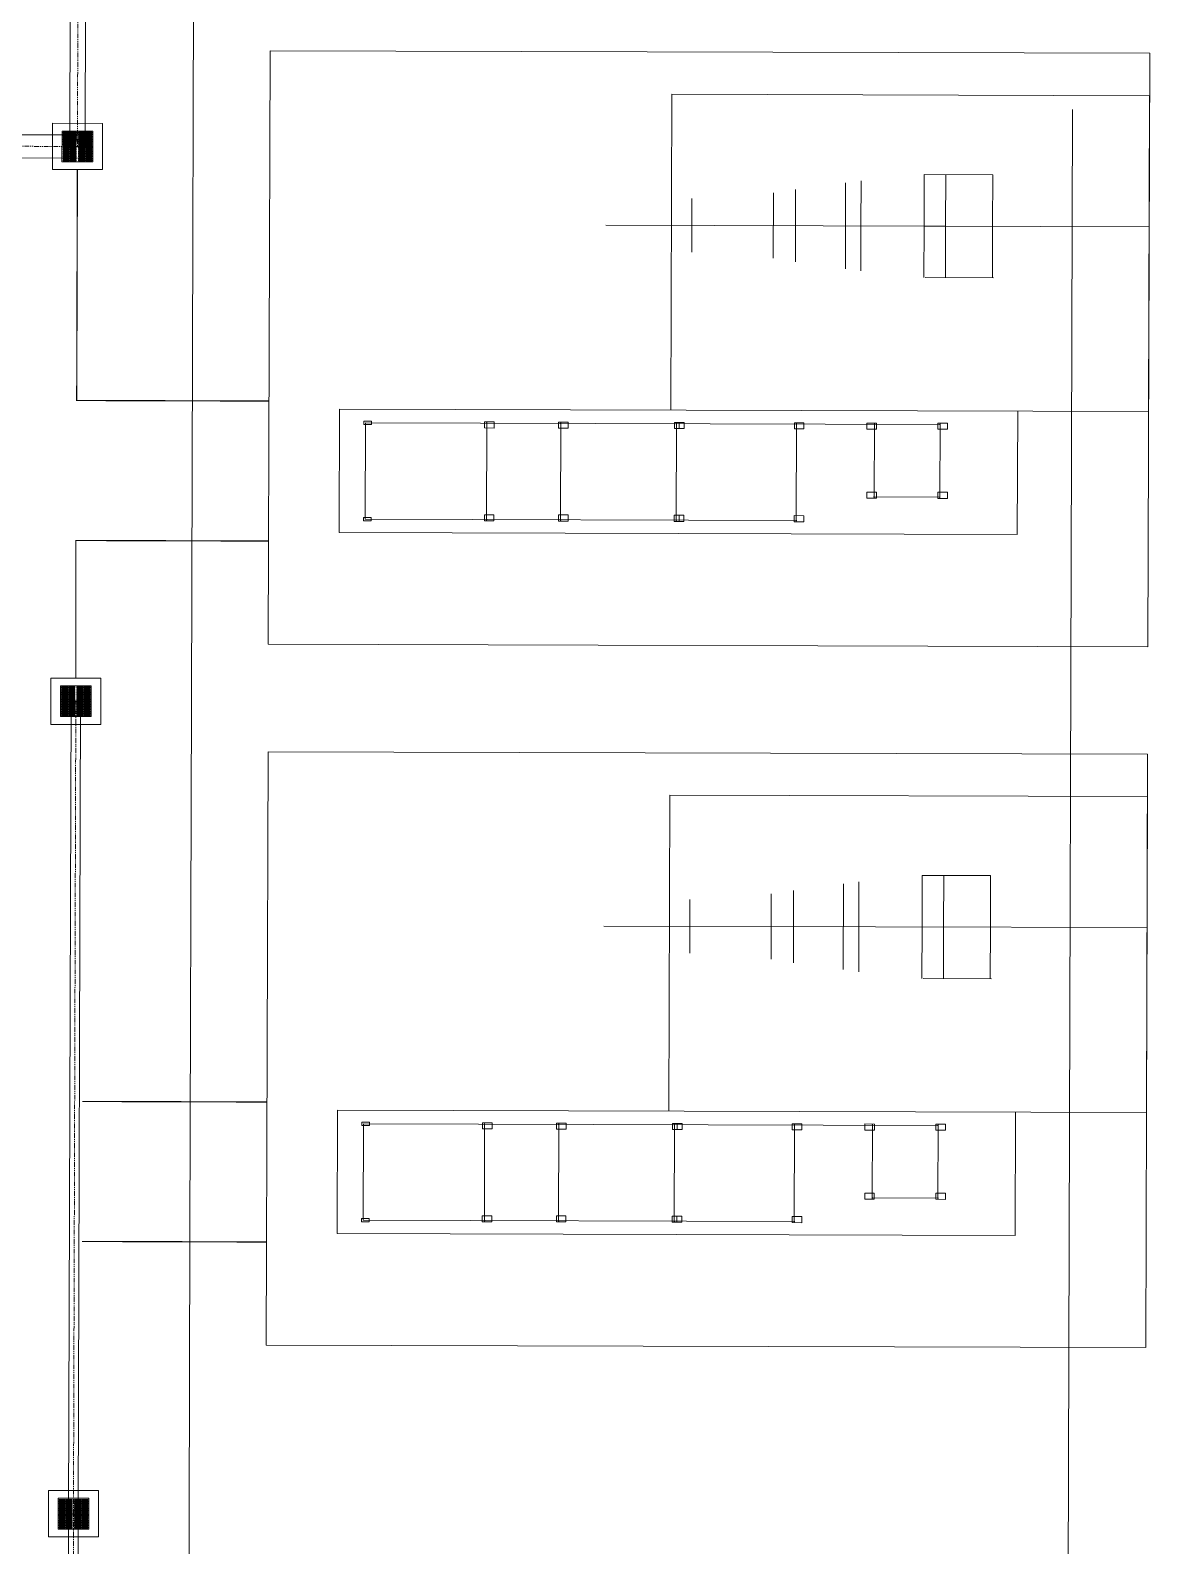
# Model space of a CAD drawing. Header units: feet. Extents: x 2383389 to 2386040, y 1992760 to 1995674.
# Drawn here: x 2384595.8 to 2384741.1, y 1993442.9 to 1993639.5 of the extents above; entities that cross this region are included whole.
import ezdxf

# ---------------------------------------------------------------- set-up
doc = ezdxf.new("R2010")
doc.units = ezdxf.units.FT
doc.header["$MEASUREMENT"] = 0
doc.linetypes.add('PHANTOM2', pattern=[1.25, 0.625, -0.125, 0.125, -0.125, 0.125, -0.125])
doc.layers.get('0').update_dxf_attribs({"lineweight": 15})
doc.layers.add('0 Construction Lines', color=8, linetype='Continuous', transparency=0.5)
doc.layers.add('0 Feature Lines', color=90, linetype='Continuous')
doc.layers.add('CJ-TOPO-PIPE', color=11, linetype='PHANTOM2')
for name, color, linetype, lineweight, true_color in [('C-PRKG-CONC', 1, 'Continuous', 0, 0xff0000), ('C-STRM-PIPE', 7, 'Continuous', 0, 0x00cc33), ('C-STRM-PIPE-PH2', 7, 'Continuous', 0, 0x00cc33), ('C-STRM-STRC', 7, 'Continuous', 0, 0x00cc33)]:
    doc.layers.add(name, color=color, linetype=linetype, lineweight=lineweight, true_color=true_color)

msp = doc.modelspace()

# ---------------------------------------------------------------- linework, layer by layer
at = {"lineweight": 5}
for p, q in [((2384711.80969, 1993614.09887), (2384711.8292, 1993620.78584)), ((2384720.70816, 1993620.75994), (2384711.8292, 1993620.78584)), ((2384714.60568, 1993614.09071), (2384714.62519, 1993620.77768)), ((2384720.68866, 1993614.07297), (2384720.70816, 1993620.75994)), ((2384695.13644, 1993618.83452), (2384695.10909, 1993609.46056)), ((2384701.61796, 1993619.69062), (2384701.58551, 1993608.56667)), ((2384703.60173, 1993614.12281), (2384703.61877, 1993619.96578)), ((2384681.66582, 1993614.18679), (2384681.67603, 1993617.68678)), ((2384692.24516, 1993618.39995), (2384692.2204, 1993609.91199)), ((2384741.02157, 1993614.01366), (2384670.5008, 1993614.21936)), ((2384681.66582, 1993614.18679), (2384681.65561, 1993610.68681)), ((2384703.60173, 1993614.12281), (2384703.58469, 1993608.27983)), ((2384714.60568, 1993614.09071), (2384711.80969, 1993614.09887)), ((2384639.2791, 1993576.06027), (2384639.31556, 1993588.56021)), ((2384713.88224, 1993588.34271), (2384639.31556, 1993588.56021)), ((2384655.00303, 1993576.0144), (2384655.03949, 1993588.51435)), ((2384664.61299, 1993575.98637), (2384664.64945, 1993588.48632)), ((2384679.67939, 1993588.44248), (2384679.64293, 1993575.94253)), ((2384680.03058, 1993587.82145), (2384680.03287, 1993588.60745)), ((2384695.20486, 1993575.89714), (2384695.24132, 1993588.39709)), ((2384705.33881, 1993578.95159), (2384705.36628, 1993588.36755)), ((2384713.88224, 1993588.34271), (2384713.85478, 1993578.92675)), ((2384705.33881, 1993578.95159), (2384713.85478, 1993578.92675)), ((2384695.20486, 1993575.89714), (2384639.2791, 1993576.06027)), ((2384679.99973, 1993576.56149), (2384679.99744, 1993575.7755)), ((2384701.35265, 1993528.73267, 0.22667), (2384701.3202, 1993517.60872, 0.22667)), ((2384703.33642, 1993523.16486, 0.22667), (2384703.35346, 1993529.00784, 0.22667)), ((2384711.54438, 1993523.14092, 0.22667), (2384711.56389, 1993529.82789, 0.22667)), ((2384720.44285, 1993529.80199, 0.22667), (2384711.56389, 1993529.82789, 0.22667)), ((2384714.34037, 1993523.13277, 0.22667), (2384714.35988, 1993529.81974, 0.22667)), ((2384720.42334, 1993523.11502, 0.22667), (2384720.44285, 1993529.80199, 0.22667)), ((2384681.40051, 1993523.22885, 0.22667), (2384681.41072, 1993526.72883, 0.22667)), ((2384691.97984, 1993527.44201, 0.22667), (2384691.95509, 1993518.95404, 0.22667)), ((2384694.87112, 1993527.87657, 0.22667), (2384694.84378, 1993518.50261, 0.22667)), ((2384740.75626, 1993523.05571, 0.22667), (2384670.23549, 1993523.26141, 0.22667)), ((2384681.40051, 1993523.22885, 0.22667), (2384681.3903, 1993519.72886, 0.22667)), ((2384703.33642, 1993523.16486, 0.22667), (2384703.31937, 1993517.32189, 0.22667)), ((2384714.34037, 1993523.13277, 0.22667), (2384711.54438, 1993523.14092, 0.22667)), ((2384639.01379, 1993485.10232, 0.22667), (2384639.05025, 1993497.60227, 0.22667)), ((2384713.61693, 1993497.38477, 0.22667), (2384639.05025, 1993497.60227, 0.22667)), ((2384654.73772, 1993485.05646, 0.22667), (2384654.77418, 1993497.5564, 0.22667)), ((2384664.34768, 1993485.02842, 0.22667), (2384664.38414, 1993497.52837, 0.22667)), ((2384679.41408, 1993497.48453, 0.22667), (2384679.37762, 1993484.98458, 0.22667)), ((2384679.76527, 1993496.8635, 0.22667), (2384679.76756, 1993497.6495, 0.22667)), ((2384694.93955, 1993484.93919, 0.22667), (2384694.97601, 1993497.43914, 0.22667)), ((2384705.0735, 1993487.99365, 0.22667), (2384705.10097, 1993497.40961, 0.22667)), ((2384713.61693, 1993497.38477, 0.22667), (2384713.58947, 1993487.96881, 0.22667)), ((2384705.0735, 1993487.99365, 0.22667), (2384713.58947, 1993487.96881, 0.22667)), ((2384694.93955, 1993484.93919, 0.22667), (2384639.01379, 1993485.10232, 0.22667)), ((2384679.73442, 1993485.60355, 0.22667), (2384679.73213, 1993484.81755, 0.22667))]:
    msp.add_line(p, q, dxfattribs=at)
at = {"color": 0, "lineweight": 5}
for p, q in [((2384711.80969, 1993614.09887), (2384711.79019, 1993607.4119)), ((2384714.60568, 1993614.09071), (2384714.58618, 1993607.40374)), ((2384720.68866, 1993614.07297), (2384720.66915, 1993607.386)), ((2384720.83482, 1993607.38551), (2384711.95585, 1993607.41141)), ((2384711.54438, 1993523.14092, 0.22667), (2384711.52488, 1993516.45395, 0.22667)), ((2384714.34037, 1993523.13277, 0.22667), (2384714.32087, 1993516.44579, 0.22667)), ((2384720.42334, 1993523.11502, 0.22667), (2384720.40384, 1993516.42805, 0.22667)), ((2384720.5695, 1993516.42757, 0.22667), (2384711.69054, 1993516.45347, 0.22667))]:
    msp.add_line(p, q, dxfattribs=at)
at = {"color": 150, "lineweight": 5}
for points in [[(2384740.8626, 1993559.51389), (2384626.69609, 1993559.8469), (2384626.92068, 1993636.84657), (2384741.0872, 1993636.51356)], [(2384640.08395, 1993588.34997), (2384639.08395, 1993588.35289), (2384639.08515, 1993588.76389), (2384640.08515, 1993588.76097)], [(2384656.01568, 1993587.8915), (2384654.76568, 1993587.89514), (2384654.76798, 1993588.68114), (2384656.01797, 1993588.6775)], [(2384665.62564, 1993587.86347), (2384664.37564, 1993587.86711), (2384664.37794, 1993588.65311), (2384665.62793, 1993588.64946)], [(2384680.65557, 1993587.81963), (2384679.40558, 1993587.82327), (2384679.40787, 1993588.60927), (2384680.65787, 1993588.60562)], [(2384696.21751, 1993587.77424), (2384694.96751, 1993587.77788), (2384694.96981, 1993588.56388), (2384696.2198, 1993588.56023)], [(2384705.63447, 1993587.74677), (2384704.38447, 1993587.75041), (2384704.38677, 1993588.53641), (2384705.63676, 1993588.53276)], [(2384714.85843, 1993587.71986), (2384713.60843, 1993587.72351), (2384713.61073, 1993588.50951), (2384714.86072, 1993588.50586)], [(2384704.36263, 1993579.57444), (2384705.61262, 1993579.5708), (2384705.61033, 1993578.7848), (2384704.36033, 1993578.78845)], [(2384713.58659, 1993579.54754), (2384714.83658, 1993579.54389), (2384714.83429, 1993578.75789), (2384713.58429, 1993578.76154)], [(2384640.04749, 1993575.85002), (2384639.04749, 1993575.85294), (2384639.04869, 1993576.26394), (2384640.04869, 1993576.26102)], [(2384654.73484, 1993576.63519), (2384655.98484, 1993576.63154), (2384655.98254, 1993575.84554), (2384654.73255, 1993575.84919)], [(2384664.3448, 1993576.60716), (2384665.5948, 1993576.60351), (2384665.5925, 1993575.81751), (2384664.34251, 1993575.82116)], [(2384679.37474, 1993576.56332), (2384680.62473, 1993576.55967), (2384680.62244, 1993575.77367), (2384679.37244, 1993575.77732)], [(2384694.93667, 1993576.51792), (2384696.18666, 1993576.51428), (2384696.18437, 1993575.72828), (2384694.93438, 1993575.73193)]]:
    msp.add_lwpolyline(points, close=True, dxfattribs=at)
for points in [[(2384654.99938, 1993588.47447), (2384654.99961, 1993588.55447), (2384655.07961, 1993588.55423)], [(2384664.60933, 1993588.44643), (2384664.60957, 1993588.52643), (2384664.68957, 1993588.5262)], [(2384679.63927, 1993588.40259), (2384679.6395, 1993588.48259), (2384679.7195, 1993588.48236)], [(2384695.2012, 1993588.3572), (2384695.20144, 1993588.4372), (2384695.28144, 1993588.43697)], [(2384705.32616, 1993588.32767), (2384705.3264, 1993588.40767), (2384705.40639, 1993588.40744)], [(2384713.84213, 1993588.30283), (2384713.84236, 1993588.38283), (2384713.92236, 1993588.3826)], [(2384705.3787, 1993578.91148), (2384705.2987, 1993578.91171), (2384705.29893, 1993578.99171)], [(2384713.89466, 1993578.88664), (2384713.81466, 1993578.88687), (2384713.81489, 1993578.96687)], [(2384654.96315, 1993576.05452), (2384655.04315, 1993576.05428), (2384655.04291, 1993575.97429), (2384654.96292, 1993575.97452)], [(2384664.57311, 1993576.02649), (2384664.65311, 1993576.02625), (2384664.65287, 1993575.94625), (2384664.57287, 1993575.94649)], [(2384679.60304, 1993575.98265), (2384679.68304, 1993575.98241), (2384679.68281, 1993575.90241), (2384679.60281, 1993575.90265)], [(2384695.16498, 1993575.93726), (2384695.24498, 1993575.93702), (2384695.24474, 1993575.85702), (2384695.16474, 1993575.85726)]]:
    msp.add_lwpolyline(points, dxfattribs=at)
at = {"color": 150, "lineweight": 5, "elevation": 0.22667}
for points in [[(2384740.59729, 1993468.55595), (2384626.43078, 1993468.88895), (2384626.65537, 1993545.88863), (2384740.82189, 1993545.55562)], [(2384639.81864, 1993497.39202), (2384638.81864, 1993497.39494), (2384638.81984, 1993497.80594), (2384639.81984, 1993497.80302)], [(2384655.75037, 1993496.93355), (2384654.50037, 1993496.9372), (2384654.50267, 1993497.72319), (2384655.75266, 1993497.71955)], [(2384665.36033, 1993496.90552), (2384664.11033, 1993496.90917), (2384664.11263, 1993497.69516), (2384665.36262, 1993497.69152)], [(2384680.39026, 1993496.86168), (2384679.14027, 1993496.86533), (2384679.14256, 1993497.65132), (2384680.39256, 1993497.64768)], [(2384695.9522, 1993496.81629), (2384694.7022, 1993496.81994), (2384694.70449, 1993497.60593), (2384695.95449, 1993497.60229)], [(2384705.36916, 1993496.78882), (2384704.11916, 1993496.79247), (2384704.12145, 1993497.57846), (2384705.37145, 1993497.57482)], [(2384714.59312, 1993496.76192), (2384713.34312, 1993496.76556), (2384713.34542, 1993497.55156), (2384714.59541, 1993497.54791)], [(2384704.09731, 1993488.6165), (2384705.34731, 1993488.61285), (2384705.34502, 1993487.82685), (2384704.09502, 1993487.8305)], [(2384713.32127, 1993488.58959), (2384714.57127, 1993488.58595), (2384714.56898, 1993487.79995), (2384713.31898, 1993487.80359)], [(2384639.78218, 1993484.89208), (2384638.78218, 1993484.89499), (2384638.78338, 1993485.30599), (2384639.78338, 1993485.30308)], [(2384654.46953, 1993485.67724), (2384655.71952, 1993485.67359), (2384655.71723, 1993484.8876), (2384654.46724, 1993484.89124)], [(2384664.07949, 1993485.64921), (2384665.32948, 1993485.64556), (2384665.32719, 1993484.85957), (2384664.0772, 1993484.86321)], [(2384679.10942, 1993485.60537), (2384680.35942, 1993485.60172), (2384680.35713, 1993484.81573), (2384679.10713, 1993484.81937)], [(2384694.67136, 1993485.55998), (2384695.92135, 1993485.55633), (2384695.91906, 1993484.77033), (2384694.66907, 1993484.77398)]]:
    msp.add_lwpolyline(points, close=True, dxfattribs=at)
for points in [[(2384654.81406, 1993497.51629), (2384654.73406, 1993497.51652), (2384654.7343, 1993497.59652), (2384654.8143, 1993497.59629)], [(2384664.42402, 1993497.48825), (2384664.34402, 1993497.48849), (2384664.34426, 1993497.56849), (2384664.42426, 1993497.56825)], [(2384679.45396, 1993497.44441), (2384679.37396, 1993497.44465), (2384679.37419, 1993497.52465), (2384679.45419, 1993497.52441)], [(2384695.01589, 1993497.39902), (2384694.93589, 1993497.39926), (2384694.93613, 1993497.47926), (2384695.01613, 1993497.47902)], [(2384705.06085, 1993497.36972), (2384705.06108, 1993497.44972), (2384705.14108, 1993497.44949)], [(2384713.65681, 1993497.34465), (2384713.57681, 1993497.34488), (2384713.57705, 1993497.42488), (2384713.65705, 1993497.42465)], [(2384705.11362, 1993488.03353), (2384705.11338, 1993487.95353), (2384705.03338, 1993487.95376)], [(2384713.62958, 1993488.00869), (2384713.62935, 1993487.92869), (2384713.54935, 1993487.92892)], [(2384654.77784, 1993485.09634), (2384654.7776, 1993485.01634), (2384654.6976, 1993485.01657)], [(2384664.3878, 1993485.06831), (2384664.38756, 1993484.98831), (2384664.30756, 1993484.98854)], [(2384679.41773, 1993485.02447), (2384679.4175, 1993484.94447), (2384679.3375, 1993484.9447)], [(2384694.97967, 1993484.97908), (2384694.97943, 1993484.89908), (2384694.89943, 1993484.89931)]]:
    msp.add_lwpolyline(points, dxfattribs=at)
at = {"layer": '0 Construction Lines', "color": 6, "lineweight": 5, "transparency": 33554687}
msp.add_line((2384731.06583, 1993629.20068, -0.03848), (2384728.96872, 1992910.24034, 1.78684), dxfattribs=at)
at = {"layer": '0 Feature Lines', "lineweight": 5}
for p, q in [((2384635.95201, 1993590.32003), (2384740.95157, 1993590.01376)), ((2384635.6867, 1993499.36209, 0.22667), (2384740.68625, 1993499.05582, 0.22667))]:
    msp.add_line(p, q, dxfattribs=at)
for points in [[(2384678.95183, 1993590.19461), (2384679.07142, 1993631.19443), (2384741.07116, 1993631.01359), (2384740.95157, 1993590.01376)], [(2384723.95164, 1993590.06335), (2384723.90497, 1993574.06342), (2384635.90534, 1993574.3201), (2384635.95201, 1993590.32003)]]:
    msp.add_lwpolyline(points, dxfattribs=at)
at = {"layer": '0 Feature Lines', "lineweight": 5, "elevation": 0.22667}
for points in [[(2384678.68652, 1993499.23666), (2384678.80611, 1993540.23649), (2384740.80584, 1993540.05564), (2384740.68625, 1993499.05582)], [(2384723.68633, 1993499.1054), (2384723.63966, 1993483.10547), (2384635.64003, 1993483.36215), (2384635.6867, 1993499.36209)]]:
    msp.add_lwpolyline(points, dxfattribs=at)
at = {"layer": 'C-PRKG-CONC', "elevation": 280.58}
msp.add_lwpolyline([(2384615.56782, 1993159.33564), (2384615.6561, 1993189.59938), (2384615.83229, 1993250.00593), (2384615.92134, 1993280.53389), (2384616.09894, 1993341.42008), (2384616.18672, 1993371.5159), (2384616.40509, 1993446.37869), (2384616.51299, 1993483.37088), (2384616.71465, 1993552.50856), (2384616.802, 1993582.45481), (2384617.02375, 1993658.47852)], dxfattribs=at)
at = {"layer": 'C-STRM-PIPE', "color": 102, "linetype": 'Continuous', "lineweight": 0, "true_color": 0x00cc33}
for p, q in [((2384601.39377, 1993785.35497), (2384600.92436, 1993624.4283)), ((2384603.39376, 1993785.34914), (2384602.92436, 1993624.42247)), ((2384601.92874, 1993625.92538), (2384386.92965, 1993626.5525)), ((2384601.91999, 1993622.92539), (2384386.9209, 1993623.55251)), ((2384601.08938, 1993552.43923), (2384600.78185, 1993447.00436)), ((2384602.33938, 1993552.43559), (2384602.03184, 1993447.00071)), ((2384600.78185, 1993447.00436), (2384600.4743, 1993341.56887)), ((2384602.03184, 1993447.00071), (2384601.7243, 1993341.56522))]:
    msp.add_line(p, q, dxfattribs=at)
at = {"layer": 'C-STRM-PIPE', "const_width": 0.1524, "flags": 128}
msp.add_lwpolyline([(2384602.5099, 1993482.33324), (2384626.48912, 1993482.26329)], dxfattribs=at)
at = {"layer": 'C-STRM-PIPE-PH2', "const_width": 0.1524, "flags": 128}
for points in [[(2384601.91561, 1993621.4254), (2384601.82821, 1993591.46069), (2384626.80742, 1993591.38783)], [(2384626.75443, 1993573.22124), (2384601.71438, 1993573.29428), (2384601.71438, 1993555.43741)], [(2384602.56289, 1993500.49983), (2384626.54211, 1993500.42988)]]:
    msp.add_lwpolyline(points, dxfattribs=at)
at = {"layer": 'C-STRM-STRC'}
for points in [[(2384605.1831, 1993627.41589, 0), (2384605.1656, 1993621.41592, 0), (2384598.66562, 1993621.43488, 0), (2384598.68313, 1993627.43485, 0), (2384605.1831, 1993627.41589, 0)], [(2384603.93019, 1993626.41954, 0), (2384603.91852, 1993622.41956, 0), (2384599.91854, 1993622.43123, 0), (2384599.9302, 1993626.43121, 0), (2384603.93019, 1993626.41954, 0)], [(2384600.07223, 1993624.7053, 0), (2384600.07186, 1993624.57785, 0), (2384600.88558, 1993624.57547, 0), (2384600.88595, 1993624.70292, 0), (2384600.07223, 1993624.7053, 0)], [(2384600.07289, 1993624.93079, 0), (2384600.07251, 1993624.80334, 0), (2384600.88624, 1993624.80096, 0), (2384600.88661, 1993624.92841, 0), (2384600.07289, 1993624.93079, 0)], [(2384600.07354, 1993625.15628, 0), (2384600.07317, 1993625.02883, 0), (2384600.88689, 1993625.02645, 0), (2384600.88727, 1993625.1539, 0), (2384600.07354, 1993625.15628, 0)], [(2384600.0742, 1993625.38177, 0), (2384600.07383, 1993625.25431, 0), (2384600.88755, 1993625.25194, 0), (2384600.88792, 1993625.37939, 0), (2384600.0742, 1993625.38177, 0)], [(2384600.07486, 1993625.60725, 0), (2384600.07449, 1993625.4798, 0), (2384600.88821, 1993625.47743, 0), (2384600.88858, 1993625.60488, 0), (2384600.07486, 1993625.60725, 0)], [(2384600.07552, 1993625.83274, 0), (2384600.07514, 1993625.70529, 0), (2384600.88887, 1993625.70292, 0), (2384600.88924, 1993625.83037, 0), (2384600.07552, 1993625.83274, 0)], [(2384600.07617, 1993626.05823, 0), (2384600.0758, 1993625.93078, 0), (2384600.88952, 1993625.92841, 0), (2384600.8899, 1993626.05586, 0), (2384600.07617, 1993626.05823, 0)], [(2384600.07683, 1993626.28372, 0), (2384600.07646, 1993626.15627, 0), (2384600.89018, 1993626.1539, 0), (2384600.89055, 1993626.28135, 0), (2384600.07683, 1993626.28372, 0)], [(2384600.96438, 1993624.7027, 0), (2384600.96401, 1993624.57524, 0), (2384601.77773, 1993624.57287, 0), (2384601.7781, 1993624.70032, 0), (2384600.96438, 1993624.7027, 0)], [(2384600.96504, 1993624.92818, 0), (2384600.96467, 1993624.80073, 0), (2384601.77839, 1993624.79836, 0), (2384601.77876, 1993624.92581, 0), (2384600.96504, 1993624.92818, 0)], [(2384600.9657, 1993625.15367, 0), (2384600.96532, 1993625.02622, 0), (2384601.77905, 1993625.02385, 0), (2384601.77942, 1993625.1513, 0), (2384600.9657, 1993625.15367, 0)], [(2384600.96635, 1993625.37916, 0), (2384600.96598, 1993625.25171, 0), (2384601.7797, 1993625.24934, 0), (2384601.78008, 1993625.37679, 0), (2384600.96635, 1993625.37916, 0)], [(2384600.96701, 1993625.60465, 0), (2384600.96664, 1993625.4772, 0), (2384601.78036, 1993625.47483, 0), (2384601.78073, 1993625.60228, 0), (2384600.96701, 1993625.60465, 0)], [(2384600.96767, 1993625.83014, 0), (2384600.9673, 1993625.70269, 0), (2384601.78102, 1993625.70032, 0), (2384601.78139, 1993625.82777, 0), (2384600.96767, 1993625.83014, 0)], [(2384600.96833, 1993626.05563, 0), (2384600.96796, 1993625.92818, 0), (2384601.78168, 1993625.92581, 0), (2384601.78205, 1993626.05326, 0), (2384600.96833, 1993626.05563, 0)], [(2384600.96899, 1993626.28112, 0), (2384600.96861, 1993626.15367, 0), (2384601.78234, 1993626.1513, 0), (2384601.78271, 1993626.27875, 0), (2384600.96899, 1993626.28112, 0)], [(2384602.07222, 1993624.69946, 0), (2384602.07185, 1993624.57201, 0), (2384602.88557, 1993624.56964, 0), (2384602.88594, 1993624.69709, 0), (2384602.07222, 1993624.69946, 0)], [(2384602.07288, 1993624.92495, 0), (2384602.07251, 1993624.7975, 0), (2384602.88623, 1993624.79513, 0), (2384602.8866, 1993624.92258, 0), (2384602.07288, 1993624.92495, 0)], [(2384602.07354, 1993625.15044, 0), (2384602.07316, 1993625.02299, 0), (2384602.88689, 1993625.02062, 0), (2384602.88726, 1993625.14807, 0), (2384602.07354, 1993625.15044, 0)], [(2384602.07419, 1993625.37593, 0), (2384602.07382, 1993625.24848, 0), (2384602.88754, 1993625.24611, 0), (2384602.88791, 1993625.37356, 0), (2384602.07419, 1993625.37593, 0)], [(2384602.07485, 1993625.60142, 0), (2384602.07448, 1993625.47397, 0), (2384602.8882, 1993625.4716, 0), (2384602.88857, 1993625.59905, 0), (2384602.07485, 1993625.60142, 0)], [(2384602.07551, 1993625.82691, 0), (2384602.07514, 1993625.69946, 0), (2384602.88886, 1993625.69709, 0), (2384602.88923, 1993625.82454, 0), (2384602.07551, 1993625.82691, 0)], [(2384602.07617, 1993626.0524, 0), (2384602.07579, 1993625.92495, 0), (2384602.88952, 1993625.92258, 0), (2384602.88989, 1993626.05003, 0), (2384602.07617, 1993626.0524, 0)], [(2384602.07682, 1993626.27789, 0), (2384602.07645, 1993626.15044, 0), (2384602.89017, 1993626.14806, 0), (2384602.89055, 1993626.27552, 0), (2384602.07682, 1993626.27789, 0)], [(2384602.96437, 1993624.69686, 0), (2384602.964, 1993624.56941, 0), (2384603.77772, 1993624.56704, 0), (2384603.77809, 1993624.69449, 0), (2384602.96437, 1993624.69686, 0)], [(2384602.96503, 1993624.92235, 0), (2384602.96466, 1993624.7949, 0), (2384603.77838, 1993624.79253, 0), (2384603.77875, 1993624.91998, 0), (2384602.96503, 1993624.92235, 0)], [(2384602.96569, 1993625.14784, 0), (2384602.96532, 1993625.02039, 0), (2384603.77904, 1993625.01802, 0), (2384603.77941, 1993625.14547, 0), (2384602.96569, 1993625.14784, 0)], [(2384602.96635, 1993625.37333, 0), (2384602.96597, 1993625.24588, 0), (2384603.7797, 1993625.24351, 0), (2384603.78007, 1993625.37096, 0), (2384602.96635, 1993625.37333, 0)], [(2384602.967, 1993625.59882, 0), (2384602.96663, 1993625.47137, 0), (2384603.78035, 1993625.46899, 0), (2384603.78073, 1993625.59645, 0), (2384602.967, 1993625.59882, 0)], [(2384602.96766, 1993625.82431, 0), (2384602.96729, 1993625.69686, 0), (2384603.78101, 1993625.69448, 0), (2384603.78138, 1993625.82193, 0), (2384602.96766, 1993625.82431, 0)], [(2384602.96832, 1993626.0498, 0), (2384602.96795, 1993625.92235, 0), (2384603.78167, 1993625.91997, 0), (2384603.78204, 1993626.04742, 0), (2384602.96832, 1993626.0498, 0)], [(2384602.96898, 1993626.27529, 0), (2384602.9686, 1993626.14784, 0), (2384603.78233, 1993626.14546, 0), (2384603.7827, 1993626.27291, 0), (2384602.96898, 1993626.27529, 0)], [(2384600.06639, 1993622.70531, 0), (2384600.06602, 1993622.57786, 0), (2384600.87974, 1993622.57548, 0), (2384600.88012, 1993622.70293, 0), (2384600.06639, 1993622.70531, 0)], [(2384600.06705, 1993622.9308, 0), (2384600.06668, 1993622.80334, 0), (2384600.8804, 1993622.80097, 0), (2384600.88077, 1993622.92842, 0), (2384600.06705, 1993622.9308, 0)], [(2384600.06771, 1993623.15628, 0), (2384600.06734, 1993623.02883, 0), (2384600.88106, 1993623.02646, 0), (2384600.88143, 1993623.15391, 0), (2384600.06771, 1993623.15628, 0)], [(2384600.06837, 1993623.38177, 0), (2384600.068, 1993623.25432, 0), (2384600.88172, 1993623.25195, 0), (2384600.88209, 1993623.3794, 0), (2384600.06837, 1993623.38177, 0)], [(2384600.06903, 1993623.60726, 0), (2384600.06865, 1993623.47981, 0), (2384600.88238, 1993623.47744, 0), (2384600.88275, 1993623.60489, 0), (2384600.06903, 1993623.60726, 0)], [(2384600.06968, 1993623.83275, 0), (2384600.06931, 1993623.7053, 0), (2384600.88303, 1993623.70293, 0), (2384600.88341, 1993623.83038, 0), (2384600.06968, 1993623.83275, 0)], [(2384600.07034, 1993624.05824, 0), (2384600.06997, 1993623.93079, 0), (2384600.88369, 1993623.92842, 0), (2384600.88406, 1993624.05587, 0), (2384600.07034, 1993624.05824, 0)], [(2384600.071, 1993624.28373, 0), (2384600.07063, 1993624.15628, 0), (2384600.88435, 1993624.15391, 0), (2384600.88472, 1993624.28136, 0), (2384600.071, 1993624.28373, 0)], [(2384600.07157, 1993624.47981, 0), (2384600.0712, 1993624.35236, 0), (2384600.88492, 1993624.34998, 0), (2384600.88529, 1993624.47743, 0), (2384600.07157, 1993624.47981, 0)], [(2384600.95855, 1993622.7027, 0), (2384600.95818, 1993622.57525, 0), (2384601.7719, 1993622.57288, 0), (2384601.77227, 1993622.70033, 0), (2384600.95855, 1993622.7027, 0)], [(2384600.95921, 1993622.92819, 0), (2384600.95883, 1993622.80074, 0), (2384601.77256, 1993622.79837, 0), (2384601.77293, 1993622.92582, 0), (2384600.95921, 1993622.92819, 0)], [(2384600.95986, 1993623.15368, 0), (2384600.95949, 1993623.02623, 0), (2384601.77321, 1993623.02386, 0), (2384601.77358, 1993623.15131, 0), (2384600.95986, 1993623.15368, 0)], [(2384600.96052, 1993623.37917, 0), (2384600.96015, 1993623.25172, 0), (2384601.77387, 1993623.24935, 0), (2384601.77424, 1993623.3768, 0), (2384600.96052, 1993623.37917, 0)], [(2384600.96118, 1993623.60466, 0), (2384600.96081, 1993623.47721, 0), (2384601.77453, 1993623.47484, 0), (2384601.7749, 1993623.60229, 0), (2384600.96118, 1993623.60466, 0)], [(2384600.96184, 1993623.83015, 0), (2384600.96146, 1993623.7027, 0), (2384601.77519, 1993623.70033, 0), (2384601.77556, 1993623.82778, 0), (2384600.96184, 1993623.83015, 0)], [(2384600.96249, 1993624.05564, 0), (2384600.96212, 1993623.92819, 0), (2384601.77584, 1993623.92582, 0), (2384601.77622, 1993624.05327, 0), (2384600.96249, 1993624.05564, 0)], [(2384600.96315, 1993624.28113, 0), (2384600.96278, 1993624.15368, 0), (2384601.7765, 1993624.1513, 0), (2384601.77687, 1993624.27875, 0), (2384600.96315, 1993624.28113, 0)], [(2384600.96372, 1993624.47721, 0), (2384600.96335, 1993624.34976, 0), (2384601.77707, 1993624.34738, 0), (2384601.77745, 1993624.47483, 0), (2384600.96372, 1993624.47721, 0)], [(2384602.06639, 1993622.69947, 0), (2384602.06601, 1993622.57202, 0), (2384602.87974, 1993622.56965, 0), (2384602.88011, 1993622.6971, 0), (2384602.06639, 1993622.69947, 0)], [(2384602.06704, 1993622.92496, 0), (2384602.06667, 1993622.79751, 0), (2384602.88039, 1993622.79514, 0), (2384602.88077, 1993622.92259, 0), (2384602.06704, 1993622.92496, 0)], [(2384602.0677, 1993623.15045, 0), (2384602.06733, 1993623.023, 0), (2384602.88105, 1993623.02063, 0), (2384602.88142, 1993623.14808, 0), (2384602.0677, 1993623.15045, 0)], [(2384602.06836, 1993623.37594, 0), (2384602.06799, 1993623.24849, 0), (2384602.88171, 1993623.24612, 0), (2384602.88208, 1993623.37357, 0), (2384602.06836, 1993623.37594, 0)], [(2384602.06902, 1993623.60143, 0), (2384602.06865, 1993623.47398, 0), (2384602.88237, 1993623.47161, 0), (2384602.88274, 1993623.59906, 0), (2384602.06902, 1993623.60143, 0)], [(2384602.06967, 1993623.82692, 0), (2384602.0693, 1993623.69947, 0), (2384602.88302, 1993623.69709, 0), (2384602.8834, 1993623.82455, 0), (2384602.06967, 1993623.82692, 0)], [(2384602.07033, 1993624.05241, 0), (2384602.06996, 1993623.92496, 0), (2384602.88368, 1993623.92258, 0), (2384602.88405, 1993624.05003, 0), (2384602.07033, 1993624.05241, 0)], [(2384602.07099, 1993624.2779, 0), (2384602.07062, 1993624.15045, 0), (2384602.88434, 1993624.14807, 0), (2384602.88471, 1993624.27552, 0), (2384602.07099, 1993624.2779, 0)], [(2384602.07156, 1993624.47397, 0), (2384602.07119, 1993624.34652, 0), (2384602.88491, 1993624.34415, 0), (2384602.88528, 1993624.4716, 0), (2384602.07156, 1993624.47397, 0)], [(2384602.95854, 1993622.69687, 0), (2384602.95817, 1993622.56942, 0), (2384603.77189, 1993622.56705, 0), (2384603.77226, 1993622.6945, 0), (2384602.95854, 1993622.69687, 0)], [(2384602.9592, 1993622.92236, 0), (2384602.95882, 1993622.79491, 0), (2384603.77255, 1993622.79254, 0), (2384603.77292, 1993622.91999, 0), (2384602.9592, 1993622.92236, 0)], [(2384602.95985, 1993623.14785, 0), (2384602.95948, 1993623.0204, 0), (2384603.7732, 1993623.01802, 0), (2384603.77358, 1993623.14548, 0), (2384602.95985, 1993623.14785, 0)], [(2384602.96051, 1993623.37334, 0), (2384602.96014, 1993623.24589, 0), (2384603.77386, 1993623.24351, 0), (2384603.77423, 1993623.37096, 0), (2384602.96051, 1993623.37334, 0)], [(2384602.96117, 1993623.59883, 0), (2384602.9608, 1993623.47138, 0), (2384603.77452, 1993623.469, 0), (2384603.77489, 1993623.59645, 0), (2384602.96117, 1993623.59883, 0)], [(2384602.96183, 1993623.82432, 0), (2384602.96146, 1993623.69687, 0), (2384603.77518, 1993623.69449, 0), (2384603.77555, 1993623.82194, 0), (2384602.96183, 1993623.82432, 0)], [(2384602.96249, 1993624.04981, 0), (2384602.96211, 1993623.92236, 0), (2384603.77584, 1993623.91998, 0), (2384603.77621, 1993624.04743, 0), (2384602.96249, 1993624.04981, 0)], [(2384602.96314, 1993624.27529, 0), (2384602.96277, 1993624.14784, 0), (2384603.77649, 1993624.14547, 0), (2384603.77687, 1993624.27292, 0), (2384602.96314, 1993624.27529, 0)], [(2384602.96371, 1993624.47137, 0), (2384602.96334, 1993624.34392, 0), (2384603.77707, 1993624.34155, 0), (2384603.77744, 1993624.469, 0), (2384602.96371, 1993624.47137, 0)], [(2384604.96438, 1993555.43741, 0), (2384604.96438, 1993549.43741, 0), (2384598.46438, 1993549.43741, 0), (2384598.46438, 1993555.43741, 0), (2384604.96438, 1993555.43741, 0)], [(2384603.71438, 1993554.43741, 0), (2384603.71438, 1993550.43741, 0), (2384599.71438, 1993550.43741, 0), (2384599.71438, 1993554.43741, 0), (2384603.71438, 1993554.43741, 0)], [(2384599.86144, 1993554.29035, 0), (2384599.86144, 1993554.1629, 0), (2384600.67517, 1993554.1629, 0), (2384600.67517, 1993554.29035, 0), (2384599.86144, 1993554.29035, 0)], [(2384599.86144, 1993554.06486, 0), (2384599.86144, 1993553.93741, 0), (2384600.67517, 1993553.93741, 0), (2384600.67517, 1993554.06486, 0), (2384599.86144, 1993554.06486, 0)], [(2384599.86144, 1993553.83937, 0), (2384599.86144, 1993553.71192, 0), (2384600.67517, 1993553.71192, 0), (2384600.67517, 1993553.83937, 0), (2384599.86144, 1993553.83937, 0)], [(2384600.7536, 1993554.29035, 0), (2384600.7536, 1993554.1629, 0), (2384601.56732, 1993554.1629, 0), (2384601.56732, 1993554.29035, 0), (2384600.7536, 1993554.29035, 0)], [(2384600.7536, 1993554.06486, 0), (2384600.7536, 1993553.93741, 0), (2384601.56732, 1993553.93741, 0), (2384601.56732, 1993554.06486, 0), (2384600.7536, 1993554.06486, 0)], [(2384600.7536, 1993553.83937, 0), (2384600.7536, 1993553.71192, 0), (2384601.56732, 1993553.71192, 0), (2384601.56732, 1993553.83937, 0), (2384600.7536, 1993553.83937, 0)], [(2384601.86144, 1993554.29035, 0), (2384601.86144, 1993554.1629, 0), (2384602.67517, 1993554.1629, 0), (2384602.67517, 1993554.29035, 0), (2384601.86144, 1993554.29035, 0)], [(2384601.86144, 1993554.06486, 0), (2384601.86144, 1993553.93741, 0), (2384602.67517, 1993553.93741, 0), (2384602.67517, 1993554.06486, 0), (2384601.86144, 1993554.06486, 0)], [(2384601.86144, 1993553.83937, 0), (2384601.86144, 1993553.71192, 0), (2384602.67517, 1993553.71192, 0), (2384602.67517, 1993553.83937, 0), (2384601.86144, 1993553.83937, 0)], [(2384602.7536, 1993554.29035, 0), (2384602.7536, 1993554.1629, 0), (2384603.56732, 1993554.1629, 0), (2384603.56732, 1993554.29035, 0), (2384602.7536, 1993554.29035, 0)], [(2384602.7536, 1993554.06486, 0), (2384602.7536, 1993553.93741, 0), (2384603.56732, 1993553.93741, 0), (2384603.56732, 1993554.06486, 0), (2384602.7536, 1993554.06486, 0)], [(2384602.7536, 1993553.83937, 0), (2384602.7536, 1993553.71192, 0), (2384603.56732, 1993553.71192, 0), (2384603.56732, 1993553.83937, 0), (2384602.7536, 1993553.83937, 0)], [(2384599.86144, 1993553.61388, 0), (2384599.86144, 1993553.48643, 0), (2384600.67517, 1993553.48643, 0), (2384600.67517, 1993553.61388, 0), (2384599.86144, 1993553.61388, 0)], [(2384599.86144, 1993553.38839, 0), (2384599.86144, 1993553.26094, 0), (2384600.67517, 1993553.26094, 0), (2384600.67517, 1993553.38839, 0), (2384599.86144, 1993553.38839, 0)], [(2384599.86144, 1993553.1629, 0), (2384599.86144, 1993553.03545, 0), (2384600.67517, 1993553.03545, 0), (2384600.67517, 1993553.1629, 0), (2384599.86144, 1993553.1629, 0)], [(2384599.86144, 1993552.93741, 0), (2384599.86144, 1993552.80996, 0), (2384600.67517, 1993552.80996, 0), (2384600.67517, 1993552.93741, 0), (2384599.86144, 1993552.93741, 0)], [(2384599.86144, 1993552.71192, 0), (2384599.86144, 1993552.58447, 0), (2384600.67517, 1993552.58447, 0), (2384600.67517, 1993552.71192, 0), (2384599.86144, 1993552.71192, 0)], [(2384599.86144, 1993552.48643, 0), (2384599.86144, 1993552.35898, 0), (2384600.67517, 1993552.35898, 0), (2384600.67517, 1993552.48643, 0), (2384599.86144, 1993552.48643, 0)], [(2384599.86144, 1993552.29035, 0), (2384599.86144, 1993552.1629, 0), (2384600.67517, 1993552.1629, 0), (2384600.67517, 1993552.29035, 0), (2384599.86144, 1993552.29035, 0)], [(2384599.86144, 1993552.06486, 0), (2384599.86144, 1993551.93741, 0), (2384600.67517, 1993551.93741, 0), (2384600.67517, 1993552.06486, 0), (2384599.86144, 1993552.06486, 0)], [(2384599.86144, 1993551.83937, 0), (2384599.86144, 1993551.71192, 0), (2384600.67517, 1993551.71192, 0), (2384600.67517, 1993551.83937, 0), (2384599.86144, 1993551.83937, 0)], [(2384600.7536, 1993553.61388, 0), (2384600.7536, 1993553.48643, 0), (2384601.56732, 1993553.48643, 0), (2384601.56732, 1993553.61388, 0), (2384600.7536, 1993553.61388, 0)], [(2384600.7536, 1993553.38839, 0), (2384600.7536, 1993553.26094, 0), (2384601.56732, 1993553.26094, 0), (2384601.56732, 1993553.38839, 0), (2384600.7536, 1993553.38839, 0)], [(2384600.7536, 1993553.1629, 0), (2384600.7536, 1993553.03545, 0), (2384601.56732, 1993553.03545, 0), (2384601.56732, 1993553.1629, 0), (2384600.7536, 1993553.1629, 0)], [(2384600.7536, 1993552.93741, 0), (2384600.7536, 1993552.80996, 0), (2384601.56732, 1993552.80996, 0), (2384601.56732, 1993552.93741, 0), (2384600.7536, 1993552.93741, 0)], [(2384600.7536, 1993552.71192, 0), (2384600.7536, 1993552.58447, 0), (2384601.56732, 1993552.58447, 0), (2384601.56732, 1993552.71192, 0), (2384600.7536, 1993552.71192, 0)], [(2384600.7536, 1993552.48643, 0), (2384600.7536, 1993552.35898, 0), (2384601.56732, 1993552.35898, 0), (2384601.56732, 1993552.48643, 0), (2384600.7536, 1993552.48643, 0)], [(2384600.7536, 1993552.29035, 0), (2384600.7536, 1993552.1629, 0), (2384601.56732, 1993552.1629, 0), (2384601.56732, 1993552.29035, 0), (2384600.7536, 1993552.29035, 0)], [(2384600.7536, 1993552.06486, 0), (2384600.7536, 1993551.93741, 0), (2384601.56732, 1993551.93741, 0), (2384601.56732, 1993552.06486, 0), (2384600.7536, 1993552.06486, 0)], [(2384600.7536, 1993551.83937, 0), (2384600.7536, 1993551.71192, 0), (2384601.56732, 1993551.71192, 0), (2384601.56732, 1993551.83937, 0), (2384600.7536, 1993551.83937, 0)], [(2384601.86144, 1993553.61388, 0), (2384601.86144, 1993553.48643, 0), (2384602.67517, 1993553.48643, 0), (2384602.67517, 1993553.61388, 0), (2384601.86144, 1993553.61388, 0)], [(2384601.86144, 1993553.38839, 0), (2384601.86144, 1993553.26094, 0), (2384602.67517, 1993553.26094, 0), (2384602.67517, 1993553.38839, 0), (2384601.86144, 1993553.38839, 0)], [(2384601.86144, 1993553.1629, 0), (2384601.86144, 1993553.03545, 0), (2384602.67517, 1993553.03545, 0), (2384602.67517, 1993553.1629, 0), (2384601.86144, 1993553.1629, 0)], [(2384601.86144, 1993552.93741, 0), (2384601.86144, 1993552.80996, 0), (2384602.67517, 1993552.80996, 0), (2384602.67517, 1993552.93741, 0), (2384601.86144, 1993552.93741, 0)], [(2384601.86144, 1993552.71192, 0), (2384601.86144, 1993552.58447, 0), (2384602.67517, 1993552.58447, 0), (2384602.67517, 1993552.71192, 0), (2384601.86144, 1993552.71192, 0)], [(2384601.86144, 1993552.48643, 0), (2384601.86144, 1993552.35898, 0), (2384602.67517, 1993552.35898, 0), (2384602.67517, 1993552.48643, 0), (2384601.86144, 1993552.48643, 0)], [(2384601.86144, 1993552.29035, 0), (2384601.86144, 1993552.1629, 0), (2384602.67517, 1993552.1629, 0), (2384602.67517, 1993552.29035, 0), (2384601.86144, 1993552.29035, 0)], [(2384601.86144, 1993552.06486, 0), (2384601.86144, 1993551.93741, 0), (2384602.67517, 1993551.93741, 0), (2384602.67517, 1993552.06486, 0), (2384601.86144, 1993552.06486, 0)], [(2384601.86144, 1993551.83937, 0), (2384601.86144, 1993551.71192, 0), (2384602.67517, 1993551.71192, 0), (2384602.67517, 1993551.83937, 0), (2384601.86144, 1993551.83937, 0)], [(2384602.7536, 1993553.61388, 0), (2384602.7536, 1993553.48643, 0), (2384603.56732, 1993553.48643, 0), (2384603.56732, 1993553.61388, 0), (2384602.7536, 1993553.61388, 0)], [(2384602.7536, 1993553.38839, 0), (2384602.7536, 1993553.26094, 0), (2384603.56732, 1993553.26094, 0), (2384603.56732, 1993553.38839, 0), (2384602.7536, 1993553.38839, 0)], [(2384602.7536, 1993553.1629, 0), (2384602.7536, 1993553.03545, 0), (2384603.56732, 1993553.03545, 0), (2384603.56732, 1993553.1629, 0), (2384602.7536, 1993553.1629, 0)], [(2384602.7536, 1993552.93741, 0), (2384602.7536, 1993552.80996, 0), (2384603.56732, 1993552.80996, 0), (2384603.56732, 1993552.93741, 0), (2384602.7536, 1993552.93741, 0)], [(2384602.7536, 1993552.71192, 0), (2384602.7536, 1993552.58447, 0), (2384603.56732, 1993552.58447, 0), (2384603.56732, 1993552.71192, 0), (2384602.7536, 1993552.71192, 0)], [(2384602.7536, 1993552.48643, 0), (2384602.7536, 1993552.35898, 0), (2384603.56732, 1993552.35898, 0), (2384603.56732, 1993552.48643, 0), (2384602.7536, 1993552.48643, 0)], [(2384602.7536, 1993552.29035, 0), (2384602.7536, 1993552.1629, 0), (2384603.56732, 1993552.1629, 0), (2384603.56732, 1993552.29035, 0), (2384602.7536, 1993552.29035, 0)], [(2384602.7536, 1993552.06486, 0), (2384602.7536, 1993551.93741, 0), (2384603.56732, 1993551.93741, 0), (2384603.56732, 1993552.06486, 0), (2384602.7536, 1993552.06486, 0)], [(2384602.7536, 1993551.83937, 0), (2384602.7536, 1993551.71192, 0), (2384603.56732, 1993551.71192, 0), (2384603.56732, 1993551.83937, 0), (2384602.7536, 1993551.83937, 0)], [(2384599.86144, 1993551.61388, 0), (2384599.86144, 1993551.48643, 0), (2384600.67517, 1993551.48643, 0), (2384600.67517, 1993551.61388, 0), (2384599.86144, 1993551.61388, 0)], [(2384599.86144, 1993551.38839, 0), (2384599.86144, 1993551.26094, 0), (2384600.67517, 1993551.26094, 0), (2384600.67517, 1993551.38839, 0), (2384599.86144, 1993551.38839, 0)], [(2384599.86144, 1993551.1629, 0), (2384599.86144, 1993551.03545, 0), (2384600.67517, 1993551.03545, 0), (2384600.67517, 1993551.1629, 0), (2384599.86144, 1993551.1629, 0)], [(2384599.86144, 1993550.93741, 0), (2384599.86144, 1993550.80996, 0), (2384600.67517, 1993550.80996, 0), (2384600.67517, 1993550.93741, 0), (2384599.86144, 1993550.93741, 0)], [(2384599.86144, 1993550.71192, 0), (2384599.86144, 1993550.58447, 0), (2384600.67517, 1993550.58447, 0), (2384600.67517, 1993550.71192, 0), (2384599.86144, 1993550.71192, 0)], [(2384600.7536, 1993551.61388, 0), (2384600.7536, 1993551.48643, 0), (2384601.56732, 1993551.48643, 0), (2384601.56732, 1993551.61388, 0), (2384600.7536, 1993551.61388, 0)], [(2384600.7536, 1993551.38839, 0), (2384600.7536, 1993551.26094, 0), (2384601.56732, 1993551.26094, 0), (2384601.56732, 1993551.38839, 0), (2384600.7536, 1993551.38839, 0)], [(2384600.7536, 1993551.1629, 0), (2384600.7536, 1993551.03545, 0), (2384601.56732, 1993551.03545, 0), (2384601.56732, 1993551.1629, 0), (2384600.7536, 1993551.1629, 0)], [(2384600.7536, 1993550.93741, 0), (2384600.7536, 1993550.80996, 0), (2384601.56732, 1993550.80996, 0), (2384601.56732, 1993550.93741, 0), (2384600.7536, 1993550.93741, 0)], [(2384600.7536, 1993550.71192, 0), (2384600.7536, 1993550.58447, 0), (2384601.56732, 1993550.58447, 0), (2384601.56732, 1993550.71192, 0), (2384600.7536, 1993550.71192, 0)], [(2384601.86144, 1993551.61388, 0), (2384601.86144, 1993551.48643, 0), (2384602.67517, 1993551.48643, 0), (2384602.67517, 1993551.61388, 0), (2384601.86144, 1993551.61388, 0)], [(2384601.86144, 1993551.38839, 0), (2384601.86144, 1993551.26094, 0), (2384602.67517, 1993551.26094, 0), (2384602.67517, 1993551.38839, 0), (2384601.86144, 1993551.38839, 0)], [(2384601.86144, 1993551.1629, 0), (2384601.86144, 1993551.03545, 0), (2384602.67517, 1993551.03545, 0), (2384602.67517, 1993551.1629, 0), (2384601.86144, 1993551.1629, 0)], [(2384601.86144, 1993550.93741, 0), (2384601.86144, 1993550.80996, 0), (2384602.67517, 1993550.80996, 0), (2384602.67517, 1993550.93741, 0), (2384601.86144, 1993550.93741, 0)], [(2384601.86144, 1993550.71192, 0), (2384601.86144, 1993550.58447, 0), (2384602.67517, 1993550.58447, 0), (2384602.67517, 1993550.71192, 0), (2384601.86144, 1993550.71192, 0)], [(2384602.7536, 1993551.61388, 0), (2384602.7536, 1993551.48643, 0), (2384603.56732, 1993551.48643, 0), (2384603.56732, 1993551.61388, 0), (2384602.7536, 1993551.61388, 0)], [(2384602.7536, 1993551.38839, 0), (2384602.7536, 1993551.26094, 0), (2384603.56732, 1993551.26094, 0), (2384603.56732, 1993551.38839, 0), (2384602.7536, 1993551.38839, 0)], [(2384602.7536, 1993551.1629, 0), (2384602.7536, 1993551.03545, 0), (2384603.56732, 1993551.03545, 0), (2384603.56732, 1993551.1629, 0), (2384602.7536, 1993551.1629, 0)], [(2384602.7536, 1993550.93741, 0), (2384602.7536, 1993550.80996, 0), (2384603.56732, 1993550.80996, 0), (2384603.56732, 1993550.93741, 0), (2384602.7536, 1993550.93741, 0)], [(2384602.7536, 1993550.71192, 0), (2384602.7536, 1993550.58447, 0), (2384603.56732, 1993550.58447, 0), (2384603.56732, 1993550.71192, 0), (2384602.7536, 1993550.71192, 0)], [(2384604.65684, 1993450.00254, 0), (2384604.65684, 1993444.00254, 0), (2384598.15684, 1993444.00254, 0), (2384598.15684, 1993450.00254, 0), (2384604.65684, 1993450.00254, 0)], [(2384603.40684, 1993449.00254, 0), (2384603.40684, 1993445.00254, 0), (2384599.40684, 1993445.00254, 0), (2384599.40684, 1993449.00254, 0), (2384603.40684, 1993449.00254, 0)], [(2384599.5539, 1993448.85548, 0), (2384599.5539, 1993448.72803, 0), (2384600.36763, 1993448.72803, 0), (2384600.36763, 1993448.85548, 0), (2384599.5539, 1993448.85548, 0)], [(2384599.5539, 1993448.62999, 0), (2384599.5539, 1993448.50254, 0), (2384600.36763, 1993448.50254, 0), (2384600.36763, 1993448.62999, 0), (2384599.5539, 1993448.62999, 0)], [(2384599.5539, 1993448.4045, 0), (2384599.5539, 1993448.27705, 0), (2384600.36763, 1993448.27705, 0), (2384600.36763, 1993448.4045, 0), (2384599.5539, 1993448.4045, 0)], [(2384599.5539, 1993448.17901, 0), (2384599.5539, 1993448.05156, 0), (2384600.36763, 1993448.05156, 0), (2384600.36763, 1993448.17901, 0), (2384599.5539, 1993448.17901, 0)], [(2384599.5539, 1993447.95352, 0), (2384599.5539, 1993447.82606, 0), (2384600.36763, 1993447.82606, 0), (2384600.36763, 1993447.95352, 0), (2384599.5539, 1993447.95352, 0)], [(2384599.5539, 1993447.72803, 0), (2384599.5539, 1993447.60057, 0), (2384600.36763, 1993447.60057, 0), (2384600.36763, 1993447.72803, 0), (2384599.5539, 1993447.72803, 0)], [(2384600.44606, 1993448.85548, 0), (2384600.44606, 1993448.72803, 0), (2384601.25978, 1993448.72803, 0), (2384601.25978, 1993448.85548, 0), (2384600.44606, 1993448.85548, 0)], [(2384600.44606, 1993448.62999, 0), (2384600.44606, 1993448.50254, 0), (2384601.25978, 1993448.50254, 0), (2384601.25978, 1993448.62999, 0), (2384600.44606, 1993448.62999, 0)], [(2384600.44606, 1993448.4045, 0), (2384600.44606, 1993448.27705, 0), (2384601.25978, 1993448.27705, 0), (2384601.25978, 1993448.4045, 0), (2384600.44606, 1993448.4045, 0)], [(2384600.44606, 1993448.17901, 0), (2384600.44606, 1993448.05156, 0), (2384601.25978, 1993448.05156, 0), (2384601.25978, 1993448.17901, 0), (2384600.44606, 1993448.17901, 0)], [(2384600.44606, 1993447.95352, 0), (2384600.44606, 1993447.82606, 0), (2384601.25978, 1993447.82606, 0), (2384601.25978, 1993447.95352, 0), (2384600.44606, 1993447.95352, 0)], [(2384600.44606, 1993447.72803, 0), (2384600.44606, 1993447.60057, 0), (2384601.25978, 1993447.60057, 0), (2384601.25978, 1993447.72803, 0), (2384600.44606, 1993447.72803, 0)], [(2384601.5539, 1993448.85548, 0), (2384601.5539, 1993448.72803, 0), (2384602.36763, 1993448.72803, 0), (2384602.36763, 1993448.85548, 0), (2384601.5539, 1993448.85548, 0)], [(2384601.5539, 1993448.62999, 0), (2384601.5539, 1993448.50254, 0), (2384602.36763, 1993448.50254, 0), (2384602.36763, 1993448.62999, 0), (2384601.5539, 1993448.62999, 0)], [(2384601.5539, 1993448.4045, 0), (2384601.5539, 1993448.27705, 0), (2384602.36763, 1993448.27705, 0), (2384602.36763, 1993448.4045, 0), (2384601.5539, 1993448.4045, 0)], [(2384601.5539, 1993448.17901, 0), (2384601.5539, 1993448.05156, 0), (2384602.36763, 1993448.05156, 0), (2384602.36763, 1993448.17901, 0), (2384601.5539, 1993448.17901, 0)], [(2384601.5539, 1993447.95352, 0), (2384601.5539, 1993447.82606, 0), (2384602.36763, 1993447.82606, 0), (2384602.36763, 1993447.95352, 0), (2384601.5539, 1993447.95352, 0)], [(2384601.5539, 1993447.72803, 0), (2384601.5539, 1993447.60057, 0), (2384602.36763, 1993447.60057, 0), (2384602.36763, 1993447.72803, 0), (2384601.5539, 1993447.72803, 0)], [(2384602.44606, 1993448.85548, 0), (2384602.44606, 1993448.72803, 0), (2384603.25978, 1993448.72803, 0), (2384603.25978, 1993448.85548, 0), (2384602.44606, 1993448.85548, 0)], [(2384602.44606, 1993448.62999, 0), (2384602.44606, 1993448.50254, 0), (2384603.25978, 1993448.50254, 0), (2384603.25978, 1993448.62999, 0), (2384602.44606, 1993448.62999, 0)], [(2384602.44606, 1993448.4045, 0), (2384602.44606, 1993448.27705, 0), (2384603.25978, 1993448.27705, 0), (2384603.25978, 1993448.4045, 0), (2384602.44606, 1993448.4045, 0)], [(2384602.44606, 1993448.17901, 0), (2384602.44606, 1993448.05156, 0), (2384603.25978, 1993448.05156, 0), (2384603.25978, 1993448.17901, 0), (2384602.44606, 1993448.17901, 0)], [(2384602.44606, 1993447.95352, 0), (2384602.44606, 1993447.82606, 0), (2384603.25978, 1993447.82606, 0), (2384603.25978, 1993447.95352, 0), (2384602.44606, 1993447.95352, 0)], [(2384602.44606, 1993447.72803, 0), (2384602.44606, 1993447.60057, 0), (2384603.25978, 1993447.60057, 0), (2384603.25978, 1993447.72803, 0), (2384602.44606, 1993447.72803, 0)], [(2384599.5539, 1993447.50254, 0), (2384599.5539, 1993447.37508, 0), (2384600.36763, 1993447.37508, 0), (2384600.36763, 1993447.50254, 0), (2384599.5539, 1993447.50254, 0)], [(2384599.5539, 1993447.27705, 0), (2384599.5539, 1993447.14959, 0), (2384600.36763, 1993447.14959, 0), (2384600.36763, 1993447.27705, 0), (2384599.5539, 1993447.27705, 0)], [(2384599.5539, 1993447.05156, 0), (2384599.5539, 1993446.9241, 0), (2384600.36763, 1993446.9241, 0), (2384600.36763, 1993447.05156, 0), (2384599.5539, 1993447.05156, 0)], [(2384599.5539, 1993446.85548, 0), (2384599.5539, 1993446.72803, 0), (2384600.36763, 1993446.72803, 0), (2384600.36763, 1993446.85548, 0), (2384599.5539, 1993446.85548, 0)], [(2384599.5539, 1993446.62999, 0), (2384599.5539, 1993446.50254, 0), (2384600.36763, 1993446.50254, 0), (2384600.36763, 1993446.62999, 0), (2384599.5539, 1993446.62999, 0)], [(2384599.5539, 1993446.4045, 0), (2384599.5539, 1993446.27705, 0), (2384600.36763, 1993446.27705, 0), (2384600.36763, 1993446.4045, 0), (2384599.5539, 1993446.4045, 0)], [(2384599.5539, 1993446.17901, 0), (2384599.5539, 1993446.05156, 0), (2384600.36763, 1993446.05156, 0), (2384600.36763, 1993446.17901, 0), (2384599.5539, 1993446.17901, 0)], [(2384599.5539, 1993445.95352, 0), (2384599.5539, 1993445.82606, 0), (2384600.36763, 1993445.82606, 0), (2384600.36763, 1993445.95352, 0), (2384599.5539, 1993445.95352, 0)], [(2384599.5539, 1993445.72803, 0), (2384599.5539, 1993445.60057, 0), (2384600.36763, 1993445.60057, 0), (2384600.36763, 1993445.72803, 0), (2384599.5539, 1993445.72803, 0)], [(2384600.44606, 1993447.50254, 0), (2384600.44606, 1993447.37508, 0), (2384601.25978, 1993447.37508, 0), (2384601.25978, 1993447.50254, 0), (2384600.44606, 1993447.50254, 0)], [(2384600.44606, 1993447.27705, 0), (2384600.44606, 1993447.14959, 0), (2384601.25978, 1993447.14959, 0), (2384601.25978, 1993447.27705, 0), (2384600.44606, 1993447.27705, 0)], [(2384600.44606, 1993447.05156, 0), (2384600.44606, 1993446.9241, 0), (2384601.25978, 1993446.9241, 0), (2384601.25978, 1993447.05156, 0), (2384600.44606, 1993447.05156, 0)], [(2384600.44606, 1993446.85548, 0), (2384600.44606, 1993446.72803, 0), (2384601.25978, 1993446.72803, 0), (2384601.25978, 1993446.85548, 0), (2384600.44606, 1993446.85548, 0)], [(2384600.44606, 1993446.62999, 0), (2384600.44606, 1993446.50254, 0), (2384601.25978, 1993446.50254, 0), (2384601.25978, 1993446.62999, 0), (2384600.44606, 1993446.62999, 0)], [(2384600.44606, 1993446.4045, 0), (2384600.44606, 1993446.27705, 0), (2384601.25978, 1993446.27705, 0), (2384601.25978, 1993446.4045, 0), (2384600.44606, 1993446.4045, 0)], [(2384600.44606, 1993446.17901, 0), (2384600.44606, 1993446.05156, 0), (2384601.25978, 1993446.05156, 0), (2384601.25978, 1993446.17901, 0), (2384600.44606, 1993446.17901, 0)], [(2384600.44606, 1993445.95352, 0), (2384600.44606, 1993445.82606, 0), (2384601.25978, 1993445.82606, 0), (2384601.25978, 1993445.95352, 0), (2384600.44606, 1993445.95352, 0)], [(2384600.44606, 1993445.72803, 0), (2384600.44606, 1993445.60057, 0), (2384601.25978, 1993445.60057, 0), (2384601.25978, 1993445.72803, 0), (2384600.44606, 1993445.72803, 0)], [(2384601.5539, 1993447.50254, 0), (2384601.5539, 1993447.37508, 0), (2384602.36763, 1993447.37508, 0), (2384602.36763, 1993447.50254, 0), (2384601.5539, 1993447.50254, 0)], [(2384601.5539, 1993447.27705, 0), (2384601.5539, 1993447.14959, 0), (2384602.36763, 1993447.14959, 0), (2384602.36763, 1993447.27705, 0), (2384601.5539, 1993447.27705, 0)], [(2384601.5539, 1993447.05156, 0), (2384601.5539, 1993446.9241, 0), (2384602.36763, 1993446.9241, 0), (2384602.36763, 1993447.05156, 0), (2384601.5539, 1993447.05156, 0)], [(2384601.5539, 1993446.85548, 0), (2384601.5539, 1993446.72803, 0), (2384602.36763, 1993446.72803, 0), (2384602.36763, 1993446.85548, 0), (2384601.5539, 1993446.85548, 0)], [(2384601.5539, 1993446.62999, 0), (2384601.5539, 1993446.50254, 0), (2384602.36763, 1993446.50254, 0), (2384602.36763, 1993446.62999, 0), (2384601.5539, 1993446.62999, 0)], [(2384601.5539, 1993446.4045, 0), (2384601.5539, 1993446.27705, 0), (2384602.36763, 1993446.27705, 0), (2384602.36763, 1993446.4045, 0), (2384601.5539, 1993446.4045, 0)], [(2384601.5539, 1993446.17901, 0), (2384601.5539, 1993446.05156, 0), (2384602.36763, 1993446.05156, 0), (2384602.36763, 1993446.17901, 0), (2384601.5539, 1993446.17901, 0)], [(2384601.5539, 1993445.95352, 0), (2384601.5539, 1993445.82606, 0), (2384602.36763, 1993445.82606, 0), (2384602.36763, 1993445.95352, 0), (2384601.5539, 1993445.95352, 0)], [(2384601.5539, 1993445.72803, 0), (2384601.5539, 1993445.60057, 0), (2384602.36763, 1993445.60057, 0), (2384602.36763, 1993445.72803, 0), (2384601.5539, 1993445.72803, 0)], [(2384602.44606, 1993447.50254, 0), (2384602.44606, 1993447.37508, 0), (2384603.25978, 1993447.37508, 0), (2384603.25978, 1993447.50254, 0), (2384602.44606, 1993447.50254, 0)], [(2384602.44606, 1993447.27705, 0), (2384602.44606, 1993447.14959, 0), (2384603.25978, 1993447.14959, 0), (2384603.25978, 1993447.27705, 0), (2384602.44606, 1993447.27705, 0)], [(2384602.44606, 1993447.05156, 0), (2384602.44606, 1993446.9241, 0), (2384603.25978, 1993446.9241, 0), (2384603.25978, 1993447.05156, 0), (2384602.44606, 1993447.05156, 0)], [(2384602.44606, 1993446.85548, 0), (2384602.44606, 1993446.72803, 0), (2384603.25978, 1993446.72803, 0), (2384603.25978, 1993446.85548, 0), (2384602.44606, 1993446.85548, 0)], [(2384602.44606, 1993446.62999, 0), (2384602.44606, 1993446.50254, 0), (2384603.25978, 1993446.50254, 0), (2384603.25978, 1993446.62999, 0), (2384602.44606, 1993446.62999, 0)], [(2384602.44606, 1993446.4045, 0), (2384602.44606, 1993446.27705, 0), (2384603.25978, 1993446.27705, 0), (2384603.25978, 1993446.4045, 0), (2384602.44606, 1993446.4045, 0)], [(2384602.44606, 1993446.17901, 0), (2384602.44606, 1993446.05156, 0), (2384603.25978, 1993446.05156, 0), (2384603.25978, 1993446.17901, 0), (2384602.44606, 1993446.17901, 0)], [(2384602.44606, 1993445.95352, 0), (2384602.44606, 1993445.82606, 0), (2384603.25978, 1993445.82606, 0), (2384603.25978, 1993445.95352, 0), (2384602.44606, 1993445.95352, 0)], [(2384602.44606, 1993445.72803, 0), (2384602.44606, 1993445.60057, 0), (2384603.25978, 1993445.60057, 0), (2384603.25978, 1993445.72803, 0), (2384602.44606, 1993445.72803, 0)], [(2384599.5539, 1993445.50254, 0), (2384599.5539, 1993445.37508, 0), (2384600.36763, 1993445.37508, 0), (2384600.36763, 1993445.50254, 0), (2384599.5539, 1993445.50254, 0)], [(2384599.5539, 1993445.27705, 0), (2384599.5539, 1993445.14959, 0), (2384600.36763, 1993445.14959, 0), (2384600.36763, 1993445.27705, 0), (2384599.5539, 1993445.27705, 0)], [(2384600.44606, 1993445.50254, 0), (2384600.44606, 1993445.37508, 0), (2384601.25978, 1993445.37508, 0), (2384601.25978, 1993445.50254, 0), (2384600.44606, 1993445.50254, 0)], [(2384600.44606, 1993445.27705, 0), (2384600.44606, 1993445.14959, 0), (2384601.25978, 1993445.14959, 0), (2384601.25978, 1993445.27705, 0), (2384600.44606, 1993445.27705, 0)], [(2384601.5539, 1993445.50254, 0), (2384601.5539, 1993445.37508, 0), (2384602.36763, 1993445.37508, 0), (2384602.36763, 1993445.50254, 0), (2384601.5539, 1993445.50254, 0)], [(2384601.5539, 1993445.27705, 0), (2384601.5539, 1993445.14959, 0), (2384602.36763, 1993445.14959, 0), (2384602.36763, 1993445.27705, 0), (2384601.5539, 1993445.27705, 0)], [(2384602.44606, 1993445.50254, 0), (2384602.44606, 1993445.37508, 0), (2384603.25978, 1993445.37508, 0), (2384603.25978, 1993445.50254, 0), (2384602.44606, 1993445.50254, 0)], [(2384602.44606, 1993445.27705, 0), (2384602.44606, 1993445.14959, 0), (2384603.25978, 1993445.14959, 0), (2384603.25978, 1993445.27705, 0), (2384602.44606, 1993445.27705, 0)]]:
    msp.add_polyline3d(points, dxfattribs=at)
for centre, major_axis, start_param, end_param in [((2384601.92436, 1993624.42538), (0.03536, 0.03536), 3.924073972, 10.207259279), ((2384601.71438, 1993552.43741), (-0.03536, 0.03536), 2.356194485, 8.639379792), ((2384601.40684, 1993447.00254), (-0.03536, 0.03536), 2.356194485, 8.639379792)]:
    msp.add_ellipse(centre, major_axis=major_axis, ratio=0.999999989, start_param=start_param, end_param=end_param, dxfattribs=at)
at = {"layer": 'CJ-TOPO-PIPE', "lineweight": 5}
for p, q in [((2384602.39376, 1993785.35206), (2384601.92436, 1993624.42538)), ((2384601.92436, 1993624.42538), (2384386.92528, 1993625.05251)), ((2384601.40684, 1993447.00254), (2384601.71438, 1993552.43741)), ((2384601.0993, 1993341.56704), (2384601.40684, 1993447.00254))]:
    msp.add_line(p, q, dxfattribs=at)

doc.saveas('drawing.dxf')
